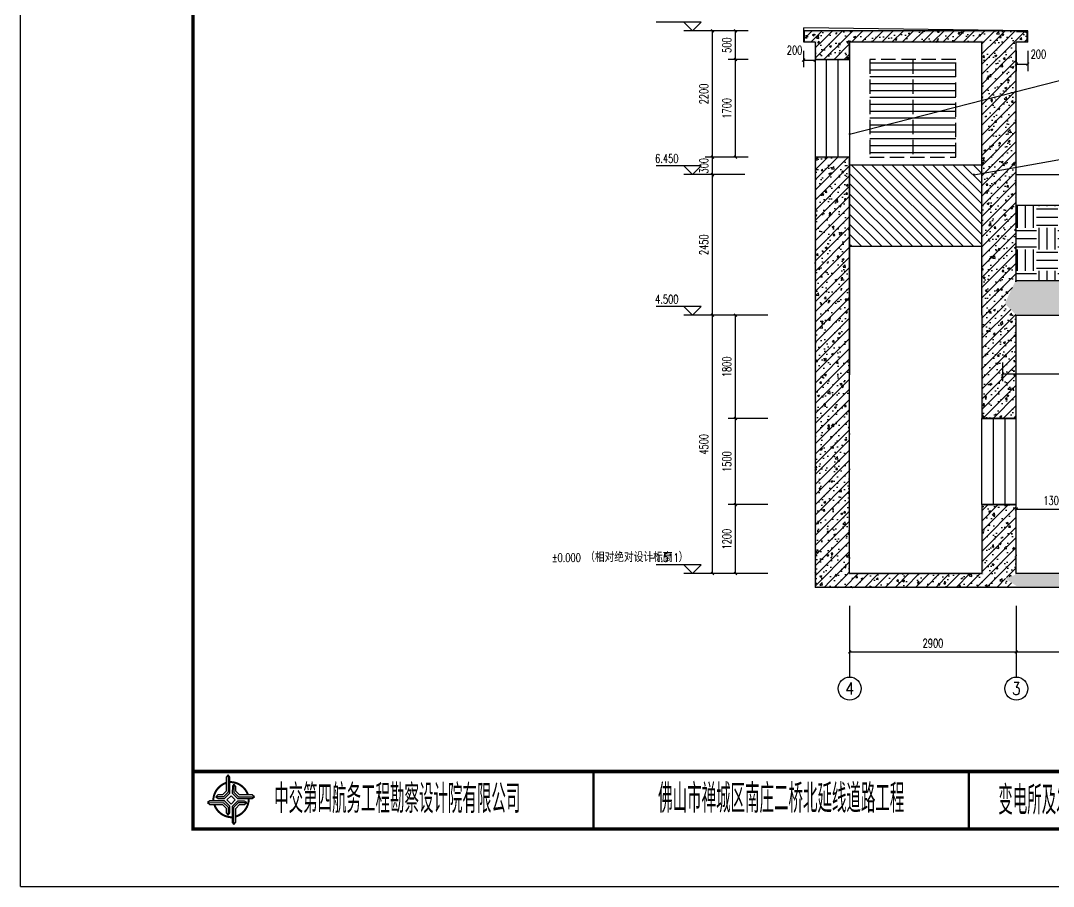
# Model space of a CAD drawing. Extents: x 45837 to 287007, y -98586 to 328021.
# Drawn here: x 119269 to 137238, y -68886 to -53814 of the extents above; entities that cross this region are included whole.
import ezdxf
from ezdxf.enums import TextEntityAlignment as Align

# ---------------------------------------------------------------- set-up
doc = ezdxf.new("R2010")
doc.units = 0
doc.header["$LTSCALE"] = 1000
doc.header["$MEASUREMENT"] = 0
doc.linetypes.add('DASH', pattern=[0.35, 0.25, -0.1])
for name, color, linetype in [('AXIS', 3, 'Continuous'), ('AXIS_TEXT', 7, 'Continuous'), ('DIM_ELEV', 3, 'Continuous'), ('DIM_LEAD', 3, 'Continuous'), ('DIM_SYMB', 3, 'Continuous'), ('HIDE_B', 7, 'Continuous'), ('PUB_DIM', 3, 'Continuous'), ('PUB_HATCH', 8, 'Continuous'), ('PUB_TEXT', 7, 'Continuous'), ('PUB_WALL', 9, 'Continuous'), ('WALL', 9, 'Continuous'), ('WINDOW', 4, 'Continuous'), ('图框', 7, 'Continuous'), ('电气设备布置', 4, 'Continuous'), ('设备', 201, 'Continuous')]:
    doc.layers.add(name, color=color, linetype=linetype)
doc.styles.add('_TCH_AXIS', font='COMPLEX', dxfattribs={"bigfont": 'GBCBIG'})
doc.styles.add('_TCH_DIM', font='SIMPLEX', dxfattribs={"bigfont": 'GBCBIG'})
doc.styles.add('COMPLEX', font='COMPLEX')
doc.styles.add('DIM_FONT', font='SIMPLEX', dxfattribs={"width": 0.7, "bigfont": 'GBCBIG'})
doc.styles.get("Standard").update_dxf_attribs({"font": 'gbenor.shx', "bigfont": 'gbcbig.shx'})
doc.dimstyles.new('DIMN50', dxfattribs={"dimscale": 0.5, "dimtxt": 300, "dimasz": 100, "dimexe": 250, "dimexo": 300, "dimgap": 150, "dimtad": 1, "dimdec": 0, "dimzin": 0, "dimdsep": 46, "dimtxsty": 'DIM_FONT', "dimblk": 'ARCHTICK', "dimcen": 0.09, "dimclrt": 7, "dimazin": 2, "dimtfac": 1, "dimtdec": 0, "dimtix": 1, "dimtmove": 2, "dimatfit": 3, "dimldrblk": 'ARCHTICK', "dimfxl": 0, "dimtolj": 1, "dimtzin": 0, "dimarcsym": 0})
pattern_1 = [(45, (0, 0), (-88.38835, 88.38835), []), (50, (0, 0), (358.6301, -31.37607), [37.5, -412.5]), (355, (0, 0), (-69.3757, 376.0961), [30, -330]), (100.4514, (29.9, -2.6), (289.2547, 344.7198), [31.8701, -350.57106]), (46.1842, (0, 100), (533.6205, -82.7595), [56.25, -618.75]), (96.6356, (44.47, 93.1), (467.3314, 487.059), [47.8051, -525.8565]), (351.1842, (0, 100), (467.331, 487.0593), [45, -495]), (21, (50, 75), (298.45353, -201.30945), [37.5, -412.5]), (326, (50, 75), (121.6577, 362.575), [30, -330]), (71.4514, (74.87, 58.22), (420.1113, 161.26525), [31.8701, -350.57106]), (37.5, (0, 0), (6.07993, 166.44693), [0, -326, 0, -335, 0, -331.25]), (7.5, (0, 0), (131.53477, 197.20586), [0, -191, 0, -318.5, 0, -126.25]), (327.5, (-111.5, 0), (266.91122, -11.27744), [0, -125, 0, -390, 0, -517.5]), (317.5, (-161.5, 0), (291.5931, 50.0525), [0, -162.5, 0, -259, 0, -367.5])]

# ---------------------------------------------------------------- blocks, each defined once
blk = doc.blocks.new('tb')
at = {"lineweight": -3}
h = blk.add_hatch(color=256, dxfattribs=at)
h.paths.add_polyline_path([(-1.23, -0.13), (-3.78, -0.14), (-4.14, -0.41), (-1.4, -0.44), (-0.56, -1.24), (-0.54, -2.62), (-0.27, -2.2), (-0.26, -1.06)])
h.paths.add_polyline_path([(0.13, -1.08), (0.14, -3.86), (0.41, -4.26), (0.44, -1.24), (1.25, -0.43), (2.66, -0.43), (2.26, -0.16), (1.07, -0.15)])
h.paths.add_polyline_path([(1.08, 0.3), (3.62, 0.3), (4.02, 0.56), (1.25, 0.57), (0.43, 1.39), (0.43, 2.8), (0.16, 2.41), (0.15, 1.24)])
h.paths.add_polyline_path([(-0.28, 1.21), (-0.28, 3.99), (-0.56, 4.39), (-0.57, 1.41), (-1.38, 0.6), (-2.74, 0.56), (-2.33, 0.3), (-1.2, 0.29)])
for p, q in [((-0.56, 4.39), (-0.57, 1.41)), ((0.43, 2.8), (0.43, 1.39)), ((-1.38, 0.6), (-2.74, 0.56)), ((-0.57, 1.41), (-1.38, 0.6)), ((0.43, 1.39), (1.25, 0.57)), ((1.25, 0.57), (4.02, 0.56)), ((-4.14, -0.41), (-1.4, -0.44)), ((-1.4, -0.44), (-0.56, -1.24)), ((-0.56, -1.24), (-0.54, -2.62)), ((0.41, -4.26), (0.44, -1.24)), ((0.44, -1.24), (1.25, -0.43)), ((1.25, -0.43), (2.66, -0.43))]:
    blk.add_line(p, q, dxfattribs=at)
at = {"lineweight": -3, "flags": 128}
for points in [[(-0.9, 3.99), (-0.9, 1.58), (-1.53, 0.91), (-2.34, 0.91), (-2.74, 0.56), (-2.33, 0.3), (-1.2, 0.29), (-0.28, 1.21), (-0.28, 3.99), (-0.56, 4.39)], [(3.62, 0.92), (1.43, 0.92), (0.77, 1.54), (0.77, 2.38), (0.43, 2.8), (0.16, 2.41), (0.15, 1.24), (1.08, 0.3), (3.62, 0.3), (4.02, 0.56)], [(-0.04, 0.77), (0.68, 0.04), (-0.04, -0.69), (-0.77, 0.05)], [(-3.73, -0.76), (-1.54, -0.76), (-0.89, -1.39), (-0.89, -2.21), (-0.54, -2.62), (-0.27, -2.2), (-0.26, -1.06), (-1.23, -0.13), (-3.78, -0.14), (-4.14, -0.41)], [(0.75, -3.85), (0.75, -1.43), (1.4, -0.78), (2.26, -0.78), (2.66, -0.43), (2.26, -0.16), (1.07, -0.15), (0.13, -1.08), (0.14, -3.86), (0.41, -4.26)]]:
    blk.add_lwpolyline(points, close=True, dxfattribs=at)
at = {"lineweight": -3, "const_width": 0.35, "flags": 128}
for points in [[(-0.9, 3.02, 0.324167), (-3.16, -0.14)], [(2.88, 0.92, 0.324403), (-0.24, 3.15)], [(0.75, -2.86, 0.325418), (3.02, 0.26)], [(-2.98, -0.76, 0.322976), (0.14, -2.98)]]:
    blk.add_lwpolyline(points, format="xyb", dxfattribs=at)
blk = doc.blocks.new('_ArchTick')
at = {"color": 0, "linetype": 'ByBlock', "const_width": 0.4}
blk.add_lwpolyline([(-0.5, -0.5), (0.5, 0.5)], dxfattribs=at)
blk = doc.blocks.new('*D325')
at = {"layer": 'Defpoints', "color": 0}
for p in [(132893, -54191), (133093, -54191), (133093, -54502)]:
    blk.add_point(p, dxfattribs=at)
at = {"layer": 'PUB_DIM', "color": 0, "lineweight": -2}
for p, q in [((132893, -54341), (132893, -54627)), ((133093, -54341), (133093, -54627)), ((132893, -54502), (133093, -54502))]:
    blk.add_line(p, q, dxfattribs=at)
at = {"layer": 'PUB_DIM', "color": 0, "lineweight": -2, "xscale": 50, "yscale": 50, "zscale": 50, "rotation": 180}
blk.add_blockref('_ArchTick', (132893, -54502), dxfattribs=at)
at = {"layer": 'PUB_DIM', "color": 0, "lineweight": -2, "xscale": 50, "yscale": 50, "zscale": 50}
blk.add_blockref('_ArchTick', (133093, -54502), dxfattribs=at)
at = {"layer": 'PUB_DIM', "color": 7, "insert": (132735, -54329), "char_height": 150, "attachment_point": 5, "style": 'DIM_FONT'}
blk.add_mtext('\\A1;200', dxfattribs=at)
blk = doc.blocks.new('*D326')
at = {"layer": 'Defpoints', "color": 0}
for p in [(136593, -54191), (136793, -54191), (136793, -54570)]:
    blk.add_point(p, dxfattribs=at)
at = {"layer": 'PUB_DIM', "color": 0, "lineweight": -2}
for p, q in [((136593, -54341), (136593, -54695)), ((136793, -54341), (136793, -54695)), ((136593, -54570), (136793, -54570))]:
    blk.add_line(p, q, dxfattribs=at)
at = {"layer": 'PUB_DIM', "color": 0, "lineweight": -2, "xscale": 50, "yscale": 50, "zscale": 50, "rotation": 180}
blk.add_blockref('_ArchTick', (136593, -54570), dxfattribs=at)
at = {"layer": 'PUB_DIM', "color": 0, "lineweight": -2, "xscale": 50, "yscale": 50, "zscale": 50}
blk.add_blockref('_ArchTick', (136793, -54570), dxfattribs=at)
at = {"layer": 'PUB_DIM', "color": 7, "insert": (136978, -54398), "char_height": 150, "attachment_point": 5, "style": 'DIM_FONT'}
blk.add_mtext('\\A1;200', dxfattribs=at)
blk = doc.blocks.new('*D349')
at = {"layer": 'Defpoints', "color": 0}
for p in [(131707, -53991), (132080, -53991), (132080, -54491)]:
    blk.add_point(p, dxfattribs=at)
at = {"layer": 'PUB_DIM', "color": 0, "lineweight": -2}
for p, q in [((131930, -53991), (131582, -53991)), ((131707, -54491), (131707, -53991)), ((131930, -54491), (131582, -54491))]:
    blk.add_line(p, q, dxfattribs=at)
at = {"layer": 'PUB_DIM', "color": 0, "lineweight": -2, "xscale": 50, "yscale": 50, "zscale": 50}
for p, rotation in [((131707, -53991), 90), ((131707, -54491), 270)]:
    blk.add_blockref('_ArchTick', p, dxfattribs=dict(at, rotation=rotation))
at = {"layer": 'PUB_DIM', "color": 7, "insert": (131557, -54241), "char_height": 150, "attachment_point": 5, "rotation": 90, "style": 'DIM_FONT'}
blk.add_mtext('\\A1;500', dxfattribs=at)
blk = doc.blocks.new('*D350')
at = {"layer": 'Defpoints', "color": 0}
for p in [(131707, -54491), (132080, -54491), (132080, -56191)]:
    blk.add_point(p, dxfattribs=at)
at = {"layer": 'PUB_DIM', "color": 0, "lineweight": -2}
for p, q in [((131930, -54491), (131582, -54491)), ((131707, -56191), (131707, -54491)), ((131930, -56191), (131582, -56191))]:
    blk.add_line(p, q, dxfattribs=at)
at = {"layer": 'PUB_DIM', "color": 0, "lineweight": -2, "xscale": 50, "yscale": 50, "zscale": 50}
for p, rotation in [((131707, -54491), 90), ((131707, -56191), 270)]:
    blk.add_blockref('_ArchTick', p, dxfattribs=dict(at, rotation=rotation))
at = {"layer": 'PUB_DIM', "color": 7, "insert": (131557, -55341), "char_height": 150, "attachment_point": 5, "rotation": 90, "style": 'DIM_FONT'}
blk.add_mtext('\\A1;1700', dxfattribs=at)
blk = doc.blocks.new('*D351')
at = {"layer": 'Defpoints', "color": 0}
for p in [(131307, -53991), (131854, -53991), (131854, -56191)]:
    blk.add_point(p, dxfattribs=at)
at = {"layer": 'PUB_DIM', "color": 0, "lineweight": -2}
for p, q in [((131704, -53991), (131182, -53991)), ((131307, -56191), (131307, -53991)), ((131704, -56191), (131182, -56191))]:
    blk.add_line(p, q, dxfattribs=at)
at = {"layer": 'PUB_DIM', "color": 0, "lineweight": -2, "xscale": 50, "yscale": 50, "zscale": 50}
for p, rotation in [((131307, -53991), 90), ((131307, -56191), 270)]:
    blk.add_blockref('_ArchTick', p, dxfattribs=dict(at, rotation=rotation))
at = {"layer": 'PUB_DIM', "color": 7, "insert": (131157, -55091), "char_height": 150, "attachment_point": 5, "rotation": 90, "style": 'DIM_FONT'}
blk.add_mtext('\\A1;2200', dxfattribs=at)
blk = doc.blocks.new('*D352')
at = {"layer": 'Defpoints', "color": 0}
for p in [(131307, -56191), (131854, -56191), (131854, -56491)]:
    blk.add_point(p, dxfattribs=at)
at = {"layer": 'PUB_DIM', "color": 0, "lineweight": -2}
for p, q in [((131704, -56191), (131182, -56191)), ((131307, -56191), (131307, -56141)), ((131307, -56491), (131307, -56191)), ((131704, -56491), (131182, -56491)), ((131307, -56491), (131307, -56541))]:
    blk.add_line(p, q, dxfattribs=at)
at = {"layer": 'PUB_DIM', "color": 0, "lineweight": -2, "xscale": 50, "yscale": 50, "zscale": 50}
for p, rotation in [((131307, -56191), 270), ((131307, -56491), 90)]:
    blk.add_blockref('_ArchTick', p, dxfattribs=dict(at, rotation=rotation))
at = {"layer": 'PUB_DIM', "color": 7, "insert": (131157, -56341), "char_height": 150, "attachment_point": 5, "rotation": 90, "style": 'DIM_FONT'}
blk.add_mtext('\\A1;300', dxfattribs=at)
blk = doc.blocks.new('*D388')
at = {"layer": 'Defpoints', "color": 0}
for p in [(136353, -59614), (139593, -59614), (139593, -59966)]:
    blk.add_point(p, dxfattribs=at)
at = {"layer": 'PUB_DIM', "color": 0, "lineweight": -2}
for p, q in [((136353, -59764), (136353, -60091)), ((139593, -59764), (139593, -60091)), ((136353, -59966), (139593, -59966))]:
    blk.add_line(p, q, dxfattribs=at)
at = {"layer": 'PUB_DIM', "color": 0, "lineweight": -2, "xscale": 50, "yscale": 50, "zscale": 50, "rotation": 180}
blk.add_blockref('_ArchTick', (136353, -59966), dxfattribs=at)
at = {"layer": 'PUB_DIM', "color": 0, "lineweight": -2, "xscale": 50, "yscale": 50, "zscale": 50}
blk.add_blockref('_ArchTick', (139593, -59966), dxfattribs=at)
at = {"layer": 'PUB_DIM', "color": 7, "insert": (137973, -59816), "char_height": 150, "attachment_point": 5, "style": 'DIM_FONT'}
blk.add_mtext('\\A1;3240', dxfattribs=at)
blk = doc.blocks.new('*D390')
at = {"layer": 'Defpoints', "color": 0}
for p in [(136593, -63968), (145593, -63968), (145593, -64804)]:
    blk.add_point(p, dxfattribs=at)
at = {"layer": 'PUB_DIM', "color": 0, "lineweight": -2}
for p, q in [((136593, -64118), (136593, -64929)), ((145593, -64118), (145593, -64929)), ((136593, -64804), (145593, -64804))]:
    blk.add_line(p, q, dxfattribs=at)
at = {"layer": 'PUB_DIM', "color": 0, "lineweight": -2, "xscale": 50, "yscale": 50, "zscale": 50, "rotation": 180}
blk.add_blockref('_ArchTick', (136593, -64804), dxfattribs=at)
at = {"layer": 'PUB_DIM', "color": 0, "lineweight": -2, "xscale": 50, "yscale": 50, "zscale": 50}
blk.add_blockref('_ArchTick', (145593, -64804), dxfattribs=at)
at = {"layer": 'PUB_DIM', "color": 7, "insert": (141093, -64654), "char_height": 150, "attachment_point": 5, "style": 'DIM_FONT'}
blk.add_mtext('\\A1;9000', dxfattribs=at)
blk = doc.blocks.new('*D391')
at = {"layer": 'Defpoints', "color": 0}
for p in [(133693, -63968), (136593, -63968), (136593, -64804)]:
    blk.add_point(p, dxfattribs=at)
at = {"layer": 'PUB_DIM', "color": 0, "lineweight": -2}
for p, q in [((133693, -64118), (133693, -64929)), ((136593, -64118), (136593, -64929)), ((133693, -64804), (136593, -64804))]:
    blk.add_line(p, q, dxfattribs=at)
at = {"layer": 'PUB_DIM', "color": 0, "lineweight": -2, "xscale": 50, "yscale": 50, "zscale": 50, "rotation": 180}
blk.add_blockref('_ArchTick', (133693, -64804), dxfattribs=at)
at = {"layer": 'PUB_DIM', "color": 0, "lineweight": -2, "xscale": 50, "yscale": 50, "zscale": 50}
blk.add_blockref('_ArchTick', (136593, -64804), dxfattribs=at)
at = {"layer": 'PUB_DIM', "color": 7, "insert": (135143, -64654), "char_height": 150, "attachment_point": 5, "style": 'DIM_FONT'}
blk.add_mtext('\\A1;2900', dxfattribs=at)
blk = doc.blocks.new('*D392')
at = {"layer": 'Defpoints', "color": 0}
for p in [(137893, -62318), (136593, -62841), (137893, -62841)]:
    blk.add_point(p, dxfattribs=at)
at = {"layer": 'PUB_DIM', "color": 0, "lineweight": -2}
for p, q in [((136593, -62691), (136593, -62193)), ((136593, -62318), (137893, -62318)), ((137893, -62691), (137893, -62193))]:
    blk.add_line(p, q, dxfattribs=at)
at = {"layer": 'PUB_DIM', "color": 0, "lineweight": -2, "xscale": 50, "yscale": 50, "zscale": 50, "rotation": 180}
blk.add_blockref('_ArchTick', (136593, -62318), dxfattribs=at)
at = {"layer": 'PUB_DIM', "color": 0, "lineweight": -2, "xscale": 50, "yscale": 50, "zscale": 50}
blk.add_blockref('_ArchTick', (137893, -62318), dxfattribs=at)
at = {"layer": 'PUB_DIM', "color": 7, "insert": (137243, -62168), "char_height": 150, "attachment_point": 5, "style": 'DIM_FONT'}
blk.add_mtext('\\A1;1300', dxfattribs=at)
blk = doc.blocks.new('*D394')
at = {"layer": 'Defpoints', "color": 0}
for p in [(131307, -56491), (132021, -56491), (132021, -58941)]:
    blk.add_point(p, dxfattribs=at)
at = {"layer": 'PUB_DIM', "color": 0, "lineweight": -2}
for p, q in [((131871, -56491), (131182, -56491)), ((131307, -58941), (131307, -56491)), ((131871, -58941), (131182, -58941))]:
    blk.add_line(p, q, dxfattribs=at)
at = {"layer": 'PUB_DIM', "color": 0, "lineweight": -2, "xscale": 50, "yscale": 50, "zscale": 50}
for p, rotation in [((131307, -56491), 90), ((131307, -58941), 270)]:
    blk.add_blockref('_ArchTick', p, dxfattribs=dict(at, rotation=rotation))
at = {"layer": 'PUB_DIM', "color": 7, "insert": (131157, -57716), "char_height": 150, "attachment_point": 5, "rotation": 90, "style": 'DIM_FONT'}
blk.add_mtext('\\A1;2450', dxfattribs=at)
blk = doc.blocks.new('*D395')
at = {"layer": 'Defpoints', "color": 0}
for p in [(131307, -58941), (132021, -58941), (132021, -63441)]:
    blk.add_point(p, dxfattribs=at)
at = {"layer": 'PUB_DIM', "color": 0, "lineweight": -2}
for p, q in [((131871, -58941), (131182, -58941)), ((131307, -63441), (131307, -58941)), ((131871, -63441), (131182, -63441))]:
    blk.add_line(p, q, dxfattribs=at)
at = {"layer": 'PUB_DIM', "color": 0, "lineweight": -2, "xscale": 50, "yscale": 50, "zscale": 50}
for p, rotation in [((131307, -58941), 90), ((131307, -63441), 270)]:
    blk.add_blockref('_ArchTick', p, dxfattribs=dict(at, rotation=rotation))
at = {"layer": 'PUB_DIM', "color": 7, "insert": (131157, -61191), "char_height": 150, "attachment_point": 5, "rotation": 90, "style": 'DIM_FONT'}
blk.add_mtext('\\A1;4500', dxfattribs=at)
blk = doc.blocks.new('*D396')
at = {"layer": 'Defpoints', "color": 0}
for p in [(131707, -58941), (132421, -58941), (132421, -60741)]:
    blk.add_point(p, dxfattribs=at)
at = {"layer": 'PUB_DIM', "color": 0, "lineweight": -2}
for p, q in [((132271, -58941), (131582, -58941)), ((131707, -60741), (131707, -58941)), ((132271, -60741), (131582, -60741))]:
    blk.add_line(p, q, dxfattribs=at)
at = {"layer": 'PUB_DIM', "color": 0, "lineweight": -2, "xscale": 50, "yscale": 50, "zscale": 50}
for p, rotation in [((131707, -58941), 90), ((131707, -60741), 270)]:
    blk.add_blockref('_ArchTick', p, dxfattribs=dict(at, rotation=rotation))
at = {"layer": 'PUB_DIM', "color": 7, "insert": (131557, -59841), "char_height": 150, "attachment_point": 5, "rotation": 90, "style": 'DIM_FONT'}
blk.add_mtext('\\A1;1800', dxfattribs=at)
blk = doc.blocks.new('*D397')
at = {"layer": 'Defpoints', "color": 0}
for p in [(131707, -60741), (132421, -60741), (132421, -62241)]:
    blk.add_point(p, dxfattribs=at)
at = {"layer": 'PUB_DIM', "color": 0, "lineweight": -2}
for p, q in [((132271, -60741), (131582, -60741)), ((131707, -62241), (131707, -60741)), ((132271, -62241), (131582, -62241))]:
    blk.add_line(p, q, dxfattribs=at)
at = {"layer": 'PUB_DIM', "color": 0, "lineweight": -2, "xscale": 50, "yscale": 50, "zscale": 50}
for p, rotation in [((131707, -60741), 90), ((131707, -62241), 270)]:
    blk.add_blockref('_ArchTick', p, dxfattribs=dict(at, rotation=rotation))
at = {"layer": 'PUB_DIM', "color": 7, "insert": (131557, -61491), "char_height": 150, "attachment_point": 5, "rotation": 90, "style": 'DIM_FONT'}
blk.add_mtext('\\A1;1500', dxfattribs=at)
blk = doc.blocks.new('*D398')
at = {"layer": 'Defpoints', "color": 0}
for p in [(131707, -62241), (132421, -62241), (132421, -63441)]:
    blk.add_point(p, dxfattribs=at)
at = {"layer": 'PUB_DIM', "color": 0, "lineweight": -2}
for p, q in [((132271, -62241), (131582, -62241)), ((131707, -63441), (131707, -62241)), ((132271, -63441), (131582, -63441))]:
    blk.add_line(p, q, dxfattribs=at)
at = {"layer": 'PUB_DIM', "color": 0, "lineweight": -2, "xscale": 50, "yscale": 50, "zscale": 50}
for p, rotation in [((131707, -62241), 90), ((131707, -63441), 270)]:
    blk.add_blockref('_ArchTick', p, dxfattribs=dict(at, rotation=rotation))
at = {"layer": 'PUB_DIM', "color": 7, "insert": (131557, -62841), "char_height": 150, "attachment_point": 5, "rotation": 90, "style": 'DIM_FONT'}
blk.add_mtext('\\A1;1200', dxfattribs=at)
blk = doc.blocks.new('_AXISO')
blk.add_circle((0, 0), 0.5)
at = {"layer": 'AXIS_TEXT', "style": 'COMPLEX', "width": 1.041667}
blk.add_attdef('A', text='', height=0.56, dxfattribs=at).set_placement((-0.25, -0.28), (0.25, -0.28), align=Align.FIT)
blk = doc.blocks.new('$WINLIB2D$00000001')
at = {"color": 0}
for points in [[(-0.5, 0.5), (-0.5, -0.5)], [(-0.5, 0.5), (0.5, 0.5)], [(0.5, -0.5), (0.5, 0.5)], [(0.5, 0.167), (-0.5, 0.167)], [(0.5, -0.167), (-0.5, -0.167)], [(-0.5, -0.5), (0.5, -0.5)]]:
    blk.add_lwpolyline(points, dxfattribs=at)

msp = doc.modelspace()

# ---------------------------------------------------------------- hatches: boundary and pattern name
h = msp.add_hatch()
h.set_pattern_fill('土壤', color=256, scale=100)
h.set_pattern_definition([(0, (-1433.7, 0), (375, 375), [375, -375]), (0, (-1433.7, 140.62), (375, 375), [375, -375]), (0, (-1433.7, 281.25), (375, 375), [375, -375]), (90, (-1386.84, 328.12), (-375, 375), [375, -375]), (90, (-1246.2, 328.12), (-375, 375), [375, -375]), (90, (-1105.6, 328.12), (-375, 375), [375, -375])])
h.paths.add_polyline_path([(136593.4, -57032.4), (146687.3, -57032.4), (146724.6, -57137.4), (146743.1, -57032.4), (156193.4, -57032.4), (156193.4, -58341), (136593.4, -58341)])
at = {"layer": 'PUB_HATCH'}
h = msp.add_hatch(dxfattribs=at)
h.set_pattern_fill('钢筋混凝土', color=256, scale=50, style=0)
h.set_pattern_definition(pattern_1)
h.paths.add_polyline_path([(133493.3, -54124.1), (133693.3, -54015.7), (133693.3, -53990.7), (132893.3, -53990.7), (132893.3, -54190.7), (133093.3, -54190.7), (133118.3, -54165.7)])
h = msp.add_hatch(dxfattribs=at)
h.set_pattern_fill('钢筋混凝土', color=256, scale=50, style=0)
h.set_pattern_definition(pattern_1)
h.paths.add_polyline_path([(136393.4, -54124.1), (136593.4, -54015.7), (136593.4, -53990.7), (133693.3, -53990.7), (133693.3, -54015.7), (133493.3, -54124.1), (133668.3, -54165.7), (133693.3, -54190.7), (135993.4, -54190.7), (136018.4, -54165.7)])
h = msp.add_hatch(dxfattribs=at)
h.set_pattern_fill('钢筋混凝土', color=256, scale=50, style=0)
h.set_pattern_definition(pattern_1)
h.paths.add_polyline_path([(136793.4, -54190.7), (136793.4, -53990.7), (136593.4, -53990.7), (136593.4, -54015.7), (136393.4, -54124.1), (136568.4, -54165.7), (136593.4, -54190.7)])
h = msp.add_hatch(dxfattribs=at)
h.set_pattern_fill('钢筋混凝土', color=256, scale=50, style=0)
h.set_pattern_definition(pattern_1)
h.paths.add_polyline_path([(133118.3, -54165.7), (133093.3, -54190.7), (133093.3, -54491), (133693.3, -54491), (133693.3, -54190.7), (133668.3, -54165.7), (133493.3, -54124.1)])
h = msp.add_hatch(dxfattribs=at)
h.set_pattern_fill('钢筋混凝土', color=256, scale=50, style=0)
h.set_pattern_definition(pattern_1)
h.paths.add_polyline_path([(136393.4, -58741), (136568.4, -58366), (136593.4, -58341), (136593.4, -54190.7), (136568.4, -54165.7), (136393.4, -54124.1), (136018.4, -54165.7), (135993.4, -54190.7), (135993.4, -58941), (136018.4, -58941)])
h = msp.add_hatch(dxfattribs=at)
h.set_pattern_fill('钢筋混凝土', color=256, scale=50, style=0)
h.set_pattern_definition(pattern_1)
h.paths.add_polyline_path([(133668.4, -63466), (133693.4, -63441), (133693.3, -56191), (133093.3, -56191), (133093.4, -63681), (133118.4, -63656)])
h = msp.add_hatch(dxfattribs=at)
h.set_pattern_fill('钢筋混凝土', color=256, scale=50, style=0)
h.set_pattern_definition(pattern_1)
h.paths.add_polyline_path([(136393.4, -58741), (136593.4, -58941), (145593.4, -58941), (145593.4, -58341), (136593.4, -58341), (136568.4, -58366)])
h = msp.add_hatch(dxfattribs=at)
h.set_pattern_fill('钢筋混凝土', color=256, scale=50, style=0)
h.set_pattern_definition(pattern_1)
h.paths.add_polyline_path([(136018.4, -58941), (135993.4, -58941), (135993.4, -60741), (136593.4, -60741), (136593.4, -58941), (136393.4, -58741)])
h = msp.add_hatch(dxfattribs=at)
h.set_pattern_fill('钢筋混凝土', color=256, scale=50, style=0)
h.set_pattern_definition(pattern_1)
h.paths.add_polyline_path([(136568.4, -63466), (136593.4, -63441), (136593.4, -62241), (135993.4, -62241), (135993.4, -63441), (136018.4, -63466), (136393.4, -63521)])
h = msp.add_hatch(dxfattribs=at)
h.set_pattern_fill('钢筋混凝土', color=256, scale=50, style=0)
h.set_pattern_definition(pattern_1)
h.paths.add_polyline_path([(136393.4, -63521), (136018.4, -63466), (135993.4, -63441), (133693.4, -63441), (133668.4, -63466), (133118.4, -63656), (133093.4, -63681), (136593.4, -63681), (136593.4, -63656)])
h = msp.add_hatch(dxfattribs=at)
h.set_pattern_fill('钢筋混凝土', color=256, scale=50, style=0)
h.set_pattern_definition(pattern_1)
h.paths.add_polyline_path([(156168.4, -63656), (155618.4, -63466), (155593.4, -63441), (136593.4, -63441), (136568.4, -63466), (136393.4, -63521), (136593.4, -63656), (136593.4, -63681), (156193.4, -63681)])
at = {"layer": 'PUB_WALL'}
for points in [[(133693.3, -53990.7), (132893.3, -53990.7), (132893.3, -54015.7), (133693.3, -54015.7)], [(132893.3, -54190.7), (132893.3, -53990.7), (132918.3, -53990.7), (132918.3, -54190.7)], [(136593.4, -53990.7), (133693.3, -53990.7), (133693.3, -54015.7), (136593.4, -54015.7)], [(136793.4, -53990.7), (136593.4, -53990.7), (136593.4, -54015.7), (136793.4, -54015.7)], [(136793.4, -54190.7), (136793.4, -53990.7), (136768.4, -53990.7), (136768.4, -54190.7)], [(133093.3, -54190.7), (132893.3, -54190.7), (132893.3, -54165.7), (133118.3, -54165.7)], [(133093.3, -54190.7), (133093.3, -54491), (133118.3, -54466), (133118.3, -54165.7)], [(133693.3, -54491), (133693.3, -54190.7), (133668.3, -54165.7), (133668.3, -54466)], [(135993.4, -54190.7), (133693.3, -54190.7), (133668.3, -54165.7), (136018.4, -54165.7)], [(135993.4, -58941), (135993.4, -54190.7), (136018.4, -54165.7), (136018.4, -58941)], [(136793.4, -54190.7), (136593.4, -54190.7), (136568.4, -54165.7), (136793.4, -54165.7)], [(136593.4, -58341), (136593.4, -54190.7), (136568.4, -54165.7), (136568.4, -58366)], [(133093.3, -54491), (133693.3, -54491), (133668.3, -54466), (133118.3, -54466)], [(133693.3, -56191), (133093.3, -56191), (133118.3, -56216), (133668.3, -56216)], [(133093.3, -56191), (133093.4, -63681), (133118.4, -63656), (133118.3, -56216)], [(133693.4, -63441), (133693.3, -56191), (133668.3, -56216), (133668.4, -63466)], [(136593.4, -58341), (145593.4, -58341), (145593.4, -58366), (136568.4, -58366)], [(136593.4, -60741), (136593.4, -58941), (136568.4, -58916), (136568.4, -60716)], [(136593.4, -58941), (145593.4, -58941), (145593.4, -58916), (136568.4, -58916)], [(135993.4, -58941), (135993.4, -60741), (136018.4, -60716), (136018.4, -58941)], [(135993.4, -60741), (136593.4, -60741), (136568.4, -60716), (136018.4, -60716)], [(136593.4, -62241), (135993.4, -62241), (136018.4, -62266), (136568.4, -62266)], [(135993.4, -62241), (135993.4, -63441), (136018.4, -63466), (136018.4, -62266)], [(136593.4, -63441), (136593.4, -62241), (136568.4, -62266), (136568.4, -63466)], [(135993.4, -63441), (133693.4, -63441), (133668.4, -63466), (136018.4, -63466)], [(155593.4, -63441), (136593.4, -63441), (136568.4, -63466), (155618.4, -63466)], [(136593.4, -63681), (133093.4, -63681), (133118.4, -63656), (136593.4, -63656)], [(156193.4, -63681), (136593.4, -63681), (136593.4, -63656), (156168.4, -63656)]]:
    msp.add_hatch(color=256, dxfattribs=at).paths.add_polyline_path(points)
at = {"layer": 'WINDOW', "linetype": 'DASH'}
h = msp.add_hatch(dxfattribs=at)
h.set_pattern_fill('玻璃', color=256, scale=100, style=0)
h.set_pattern_definition([(0, (29997.93, -5708.83), (0, 120), [])])
h.paths.add_polyline_path([(135543.4, -54491), (134793.4, -54491), (134793.4, -56191), (135543.4, -56191)])
h.paths.add_polyline_path([(134793.4, -54491), (134043.4, -54491), (134043.4, -56191), (134793.4, -56191)])
at = {"layer": '电气设备布置'}
h = msp.add_hatch(dxfattribs=at)
h.set_pattern_fill('ANSI31', color=256, scale=1000, style=0)
h.set_pattern_definition([(135, (536534.96, 167181.25), (88.388348, 88.388348), [])])
h.paths.add_polyline_path([(133693.4, -57742.8), (135993.4, -57742.8), (135993.4, -56329.8), (133693.4, -56329.8)])

# ---------------------------------------------------------------- linework, layer by layer
for p, q in [((132893.3, -53990.7), (132893.3, -53940.7)), ((136593.4, -56491), (142253.3, -56491))]:
    msp.add_line(p, q)
for points in [[(136793.4, -53990.7), (132893.3, -53940.7)], [(136593.4, -58341), (156078.2, -58341)]]:
    msp.add_lwpolyline(points)
at = {"layer": 'AXIS'}
for p, q in [((133693.4, -64003.3), (133693.4, -65242.9)), ((136593.4, -64003.3), (136593.4, -65242.9))]:
    msp.add_line(p, q, dxfattribs=at)
at = {"layer": 'DIM_ELEV'}
for p, q in [((131107, -53840.7), (130324.5, -53840.7)), ((130957, -53990.7), (130807, -53840.7)), ((130957, -53990.7), (131107, -53840.7)), ((131307, -53990.7), (130807, -53990.7)), ((131107, -56341), (130324.5, -56341)), ((130957, -56491), (130807, -56341)), ((130957, -56491), (131107, -56341)), ((131307, -56491), (130807, -56491)), ((131107, -58791), (130324.5, -58791)), ((130957, -58941), (130807, -58791)), ((130957, -58941), (131107, -58791)), ((131307, -58941), (130807, -58941)), ((131107, -63291), (130324.5, -63291)), ((130957, -63441), (130807, -63291)), ((130957, -63441), (131107, -63291)), ((131307, -63441), (130807, -63441))]:
    msp.add_line(p, q, dxfattribs=at)
at = {"layer": 'DIM_LEAD'}
for p, q in [((133693.3, -55788), (137596.1, -54794.3)), ((135853.1, -56496.5), (137480.2, -56206.4))]:
    msp.add_line(p, q, dxfattribs=at)
at = {"layer": 'DIM_LEAD', "const_width": 20}
for points in [[(133683.7, -55790.5, 1), (133703, -55785.5, 1)], [(135843.3, -56498.3, 1), (135863, -56494.8, 1)]]:
    msp.add_lwpolyline(points, format="xyb", close=True, dxfattribs=at)
at = {"layer": 'DIM_SYMB'}
msp.add_lwpolyline([(156893.8, -57032.4), (146799.8, -57032.4), (146761.6, -57137.4), (146724.6, -56927.4), (146687.3, -57032.4), (136593.4, -57032.4)], dxfattribs=at)
at = {"layer": 'HIDE_B', "flags": 128}
msp.add_lwpolyline([(122268.6, -66886.1), (122268.6, -66886.1), (122268.6, -66886.1), (122268.6, -40186.1), (122268.6, -40186.1), (122268.6, -40186.1), (160268.6, -40186.1), (160268.6, -40186.1), (160268.6, -40186.1), (160268.6, -40186.1), (160268.6, -40186.1), (160268.6, -40186.1), (160268.6, -66886.1), (160268.6, -66886.1), (122268.6, -66886.1)], close=True, dxfattribs=at)
at = {"layer": 'WALL'}
for p, q in [((133693.3, -53990.7), (132893.3, -53990.7)), ((132893.3, -54190.7), (132893.3, -53990.7)), ((136593.4, -53990.7), (133693.3, -53990.7)), ((136793.4, -53990.7), (136593.4, -53990.7)), ((136793.4, -54190.7), (136793.4, -53990.7)), ((133093.3, -54190.7), (132893.3, -54190.7)), ((133093.3, -54190.7), (133093.3, -54491)), ((133693.3, -54491), (133693.3, -54190.7)), ((135993.4, -54190.7), (133693.3, -54190.7)), ((135993.4, -58941), (135993.4, -54190.7)), ((136793.4, -54190.7), (136593.4, -54190.7)), ((136593.4, -58341), (136593.4, -54190.7)), ((133093.3, -54491), (133693.3, -54491)), ((133693.3, -56191), (133093.3, -56191)), ((133093.3, -56191), (133093.4, -63681)), ((133693.4, -63441), (133693.3, -56191)), ((136593.4, -58341), (145593.4, -58341)), ((135993.4, -58941), (135993.4, -60741)), ((136593.4, -60741), (136593.4, -58941)), ((136593.4, -58941), (145593.4, -58941)), ((135993.4, -60741), (136593.4, -60741)), ((136593.4, -62241), (135993.4, -62241)), ((135993.4, -62241), (135993.4, -63441)), ((136593.4, -63441), (136593.4, -62241)), ((135993.4, -63441), (133693.4, -63441)), ((155593.4, -63441), (136593.4, -63441)), ((136593.4, -63681), (133093.4, -63681)), ((156193.4, -63681), (136593.4, -63681))]:
    msp.add_line(p, q, dxfattribs=at)
at = {"layer": 'WINDOW', "linetype": 'DASH'}
msp.add_line((134793.4, -54491), (134793.4, -56191), dxfattribs=at)
msp.add_lwpolyline([(135543.4, -54491), (134043.4, -54491), (134043.4, -56191), (135543.4, -56191)], close=True, dxfattribs=at)
at = {"layer": '图框', "linetype": 'Continuous'}
for points in [[(119268.6, -68886.1), (119268.6, -39186.1)], [(119268.6, -68886.1), (161268.6, -68886.1)]]:
    msp.add_lwpolyline(points, dxfattribs=at)
at = {"layer": '图框', "linetype": 'Continuous', "const_width": 60}
for points in [[(160268.6, -40186.1), (122268.6, -40186.1), (122268.6, -67886.1), (160268.6, -67886.1), (160268.6, -40186.1)], [(122268.6, -66886.1), (160268.6, -66886.1)]]:
    msp.add_lwpolyline(points, dxfattribs=at)
at = {"layer": '图框', "const_width": 40}
for points in [[(129237.5, -66886.1), (129237.5, -67886.1)], [(135768.6, -67886.1), (135768.6, -66886.1)]]:
    msp.add_lwpolyline(points, dxfattribs=at)
at = {"layer": '电气设备布置'}
msp.add_lwpolyline([(133693.4, -57742.8), (135993.4, -57742.8), (135993.4, -56329.8), (133693.4, -56329.8)], close=True, dxfattribs=at)
at = {"layer": '设备'}
msp.add_line((133693.4, -54190.7), (133693.4, -59979.9), dxfattribs=at)

# ---------------------------------------------------------------- block references
at = {"lineweight": -3, "xscale": 100, "yscale": 100, "zscale": 100}
msp.add_blockref('tb', (122936, -67385.5), dxfattribs=at)
at = {"layer": 'AXIS'}
ref = msp.add_blockref('_AXISO', (133693.4, -65442.9), dxfattribs=dict(at, xscale=400, yscale=400, zscale=400))
ref.add_attrib('A', '4', dxfattribs={"layer": 'AXIS_TEXT', "height": 208.3, "style": '_TCH_AXIS'}).set_placement((133614, -65547.1), (133772.7, -65547.1), align=Align.FIT)
ref = msp.add_blockref('_AXISO', (136593.4, -65442.9), dxfattribs=dict(at, xscale=400, yscale=400, zscale=400))
ref.add_attrib('A', '3', dxfattribs={"layer": 'AXIS_TEXT', "height": 219.2, "style": '_TCH_AXIS'}).set_placement((136520.3, -65552.5), (136666.4, -65552.5), align=Align.FIT)
at = {"layer": 'WINDOW', "yscale": 600}
for p, xscale, zscale, rotation in [((133393.3, -55341), -1700, -1700, 90.0000159306974), ((136293.4, -61491), 1500, 1500, 90)]:
    msp.add_blockref('$WINLIB2D$00000001', p, dxfattribs=dict(at, xscale=xscale, zscale=zscale, rotation=rotation))

# ---------------------------------------------------------------- texts
at = {"layer": 'PUB_TEXT', "style": '_TCH_DIM', "width": 0.705882}
for s, p in [('6.450', (130309.5, -56288.5)), ('4.500', (130309.5, -58738.5)), ('%%P0.000', (128511.4, -63238.5)), ('-1.511', (130197.2, -63238.5))]:
    msp.add_text(s, height=148.75, dxfattribs=at).set_placement(p)
at = {"layer": 'PUB_TEXT', "style": '_TCH_DIM'}
for s, height, p in [('（相对绝对设计标高', 168.79, (129091.4, -63238.5)), ('）', 168.8, (130717.2, -63238.5))]:
    msp.add_text(s, height=height, dxfattribs=at).set_placement(p)
at = {"layer": '图框', "width": 0.7}
for s, p in [('中交第四航务工程勘察设计院有限公司', (125821.5, -67361.2)), ('佛山市禅城区南庄二桥北延线道路工程', (132503.1, -67354.6))]:
    msp.add_text(s, height=500, dxfattribs=at).set_placement(p, align=Align.MIDDLE_CENTER)
msp.add_attdef('变电所及发电机房、1-1剖面图、2-2剖面图、门窗表', text='图 纸 名 称', height=500, dxfattribs=at).set_placement((139355.9, -67386.1), align=Align.MIDDLE_CENTER)

# ---------------------------------------------------------------- dimensions: what is measured, and where the dimension line sits
at = {"layer": 'PUB_DIM'}
for p1, p2, distance, picture, middle in [((131854.2, -56191), (131854.2, -53990.7), 547.2, '*D351', (131157, -55090.9)), ((132080.4, -54491), (132080.4, -53990.7), 373.4, '*D349', (131557, -54240.9)), ((132080.4, -56191), (132080.4, -54491), 373.4, '*D350', (131557, -55341)), ((131854.2, -56491), (131854.2, -56191), 547.2, '*D352', (131157, -56341)), ((132021.3, -58941), (132021.3, -56491), 714.3, '*D394', (131157, -57716)), ((132021.3, -63441), (132021.3, -58941), 714.3, '*D395', (131157, -61191)), ((132421.3, -60741), (132421.3, -58941), 714.3, '*D396', (131557, -59841)), ((136353.4, -59614.1), (139593.4, -59614.1), -352.1, '*D388', (137973.4, -59816.2)), ((132421.3, -62241), (132421.3, -60741), 714.3, '*D397', (131557, -61491)), ((136593.4, -62841), (137893.4, -62841), 523.2, '*D392', (137243.4, -62167.8)), ((132421.3, -63441), (132421.3, -62241), 714.3, '*D398', (131557, -62841)), ((133693.4, -63968.1), (136593.4, -63968.1), -835.4, '*D391', (135143.4, -64653.5)), ((136593.4, -63968.1), (145593.4, -63968.1), -835.4, '*D390', (141093.4, -64653.5))]:
    dim = msp.add_aligned_dim(p1=p1, p2=p2, distance=distance, dimstyle='DIMN50', dxfattribs=at)
    dim.commit()
    dim.dimension.update_dxf_attribs({"geometry": picture, "text_midpoint": middle})
for base, p1, p2, picture, middle in [((133093.3, -54501.6), (132893.3, -54190.7), (133093.3, -54190.7), '*D325', (132735.4, -54329.1)), ((136793.4, -54570.3), (136593.4, -54190.7), (136793.4, -54190.7), '*D326', (136978.4, -54397.8))]:
    dim = msp.add_linear_dim(base=base, p1=p1, p2=p2, angle=0, dimstyle='DIMN50', dxfattribs=at)
    dim.commit()
    dim.dimension.update_dxf_attribs({"geometry": picture, "text_midpoint": middle, "dimtype": 129})

doc.saveas('drawing.dxf')
